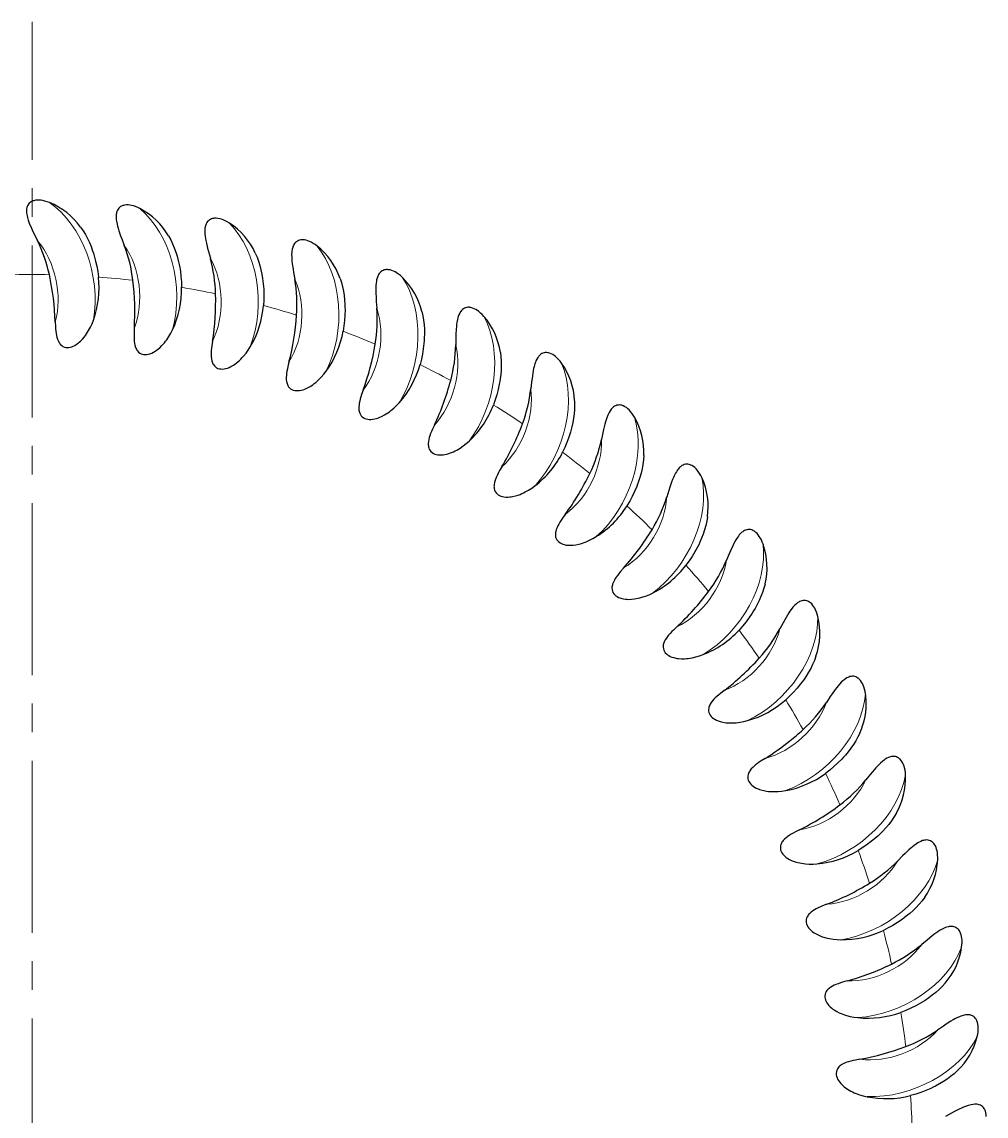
# Model space of a CAD drawing. Extents: x 89 to 609, y 11 to 440.
# Drawn here: x 575.06 to 604.52, y 244.01 to 277.45 of the extents above; entities that cross this region are included whole.
import ezdxf

# ---------------------------------------------------------------- set-up
doc = ezdxf.new("R2010")
doc.units = 0
doc.header["$LTSCALE"] = 7
doc.header["$MEASUREMENT"] = 0
doc.linetypes.add('CENTER2', pattern=[1.125, 0.75, -0.125, 0.125, -0.125])
doc.layers.add('1', color=1, linetype='CENTER2', lineweight=15)
doc.layers.add('8', color=252, linetype='CONTINUOUS', lineweight=15)

msp = doc.modelspace()

# ---------------------------------------------------------------- linework, layer by layer
at = {"layer": '1'}
msp.add_line((575.371, 210.24), (575.371, 277.452), dxfattribs=at)
at = {"layer": '8', "lineweight": 30}
for points in [[(575.9, 271.928), (575.832, 271.954), (575.763, 271.974), (575.693, 271.99), (575.639, 271.999), (575.585, 272.003), (575.531, 272.003), (575.478, 271.999), (575.422, 271.987), (575.396, 271.979), (575.37, 271.968), (575.338, 271.952), (575.309, 271.932), (575.283, 271.909), (575.258, 271.879), (575.237, 271.846), (575.221, 271.812), (575.209, 271.775), (575.202, 271.738), (575.199, 271.71), (575.197, 271.681), (575.199, 271.623), (575.206, 271.564), (575.215, 271.52), (575.225, 271.476), (575.251, 271.388), (575.272, 271.328), (575.295, 271.269), (575.327, 271.195), (575.394, 271.048), (575.44, 270.952), (575.534, 270.761)], [(578.664, 271.746), (578.599, 271.778), (578.532, 271.805), (578.464, 271.828), (578.411, 271.841), (578.357, 271.851), (578.304, 271.856), (578.25, 271.856), (578.194, 271.85), (578.167, 271.844), (578.14, 271.836), (578.107, 271.823), (578.076, 271.806), (578.048, 271.785), (578.02, 271.758), (577.996, 271.728), (577.977, 271.695), (577.962, 271.66), (577.951, 271.623), (577.945, 271.595), (577.941, 271.567), (577.937, 271.508), (577.939, 271.45), (577.943, 271.405), (577.949, 271.36), (577.967, 271.27), (577.982, 271.208), (577.999, 271.147), (578.023, 271.07), (578.076, 270.918), (578.113, 270.818), (578.188, 270.619)], [(581.398, 271.303), (581.336, 271.34), (581.272, 271.373), (581.206, 271.402), (581.155, 271.421), (581.103, 271.435), (581.05, 271.446), (580.997, 271.451), (580.94, 271.45), (580.912, 271.447), (580.885, 271.442), (580.851, 271.431), (580.818, 271.417), (580.789, 271.4), (580.758, 271.375), (580.731, 271.347), (580.709, 271.316), (580.691, 271.283), (580.677, 271.248), (580.668, 271.22), (580.661, 271.192), (580.652, 271.135), (580.648, 271.076), (580.648, 271.031), (580.65, 270.985), (580.659, 270.895), (580.668, 270.832), (580.68, 270.769), (580.696, 270.69), (580.734, 270.533), (580.762, 270.43), (580.818, 270.226)], [(576.853, 271.178), (576.929, 271.066), (576.998, 270.951), (577.062, 270.832), (577.12, 270.71), (577.172, 270.584), (577.219, 270.457), (577.245, 270.379), (577.269, 270.3), (577.312, 270.142), (577.348, 269.981), (577.377, 269.818), (577.399, 269.655)], [(579.542, 270.908), (579.606, 270.79), (579.664, 270.669), (579.716, 270.545), (579.762, 270.417), (579.803, 270.288), (579.838, 270.156), (579.856, 270.076), (579.872, 269.996), (579.9, 269.833), (579.92, 269.67), (579.934, 269.505), (579.94, 269.34)], [(584.077, 270.601), (584.02, 270.644), (583.959, 270.683), (583.896, 270.718), (583.847, 270.742), (583.796, 270.761), (583.745, 270.776), (583.692, 270.787), (583.636, 270.791), (583.608, 270.791), (583.58, 270.788), (583.545, 270.781), (583.512, 270.77), (583.48, 270.755), (583.447, 270.734), (583.418, 270.709), (583.393, 270.68), (583.372, 270.648), (583.354, 270.615), (583.343, 270.588), (583.333, 270.561), (583.319, 270.504), (583.309, 270.446), (583.305, 270.402), (583.302, 270.356), (583.303, 270.265), (583.306, 270.201), (583.312, 270.138), (583.321, 270.058), (583.344, 269.898), (583.361, 269.793), (583.397, 269.584)], [(582.192, 270.385), (582.245, 270.261), (582.291, 270.135), (582.331, 270.006), (582.365, 269.875), (582.393, 269.742), (582.415, 269.607), (582.426, 269.526), (582.435, 269.445), (582.447, 269.281), (582.451, 269.116), (582.449, 268.951), (582.44, 268.786)], [(584.781, 269.611), (584.822, 269.484), (584.856, 269.353), (584.883, 269.221), (584.904, 269.088), (584.92, 268.953), (584.929, 268.817), (584.932, 268.735), (584.933, 268.653), (584.929, 268.488), (584.918, 268.324), (584.9, 268.16), (584.875, 267.997)], [(586.678, 269.647), (586.625, 269.696), (586.568, 269.741), (586.509, 269.782), (586.462, 269.809), (586.414, 269.834), (586.363, 269.854), (586.312, 269.869), (586.256, 269.879), (586.229, 269.881), (586.201, 269.881), (586.165, 269.877), (586.131, 269.87), (586.098, 269.858), (586.063, 269.84), (586.032, 269.817), (586.004, 269.791), (585.98, 269.762), (585.959, 269.73), (585.946, 269.705), (585.934, 269.678), (585.914, 269.624), (585.899, 269.567), (585.89, 269.522), (585.883, 269.478), (585.875, 269.387), (585.872, 269.323), (585.872, 269.259), (585.873, 269.179), (585.881, 269.018), (585.888, 268.911), (585.904, 268.7)], [(587.284, 268.596), (587.313, 268.464), (587.334, 268.332), (587.349, 268.198), (587.358, 268.063), (587.36, 267.927), (587.356, 267.79), (587.351, 267.709), (587.344, 267.627), (587.325, 267.463), (587.299, 267.301), (587.265, 267.139), (587.225, 266.979)], [(589.176, 268.451), (589.128, 268.504), (589.076, 268.554), (589.021, 268.601), (588.977, 268.633), (588.931, 268.662), (588.883, 268.687), (588.833, 268.707), (588.779, 268.722), (588.751, 268.726), (588.724, 268.729), (588.688, 268.729), (588.653, 268.725), (588.619, 268.716), (588.583, 268.701), (588.549, 268.682), (588.519, 268.658), (588.493, 268.631), (588.469, 268.602), (588.453, 268.578), (588.438, 268.553), (588.413, 268.5), (588.393, 268.445), (588.38, 268.402), (588.369, 268.358), (588.352, 268.268), (588.343, 268.205), (588.337, 268.141), (588.331, 268.061), (588.323, 267.9), (588.32, 267.794), (588.316, 267.581)], [(576.078, 268.281), (576.084, 268.142), (576.088, 268.072), (576.095, 268), (576.105, 267.927), (576.115, 267.872), (576.128, 267.817), (576.147, 267.754), (576.172, 267.694), (576.186, 267.665), (576.203, 267.638), (576.221, 267.613), (576.242, 267.589), (576.276, 267.558), (576.314, 267.533), (576.356, 267.515), (576.4, 267.504), (576.445, 267.499), (576.492, 267.502), (576.538, 267.51), (576.583, 267.523), (576.627, 267.54), (576.679, 267.566), (576.73, 267.597), (576.778, 267.632), (576.812, 267.66), (576.846, 267.69), (576.909, 267.754), (576.967, 267.823), (577.002, 267.868), (577.035, 267.915), (577.067, 267.965), (577.097, 268.016), (577.152, 268.119), (577.201, 268.226), (577.244, 268.336)], [(578.494, 268.098), (578.487, 267.959), (578.485, 267.89), (578.485, 267.817), (578.488, 267.743), (578.492, 267.687), (578.5, 267.632), (578.513, 267.567), (578.532, 267.505), (578.544, 267.475), (578.558, 267.447), (578.574, 267.42), (578.592, 267.394), (578.622, 267.36), (578.658, 267.332), (578.698, 267.31), (578.741, 267.294), (578.786, 267.286), (578.832, 267.283), (578.879, 267.287), (578.925, 267.296), (578.971, 267.309), (579.025, 267.33), (579.078, 267.356), (579.129, 267.386), (579.166, 267.411), (579.202, 267.437), (579.271, 267.495), (579.336, 267.558), (579.375, 267.6), (579.412, 267.644), (579.449, 267.69), (579.484, 267.738), (579.548, 267.835), (579.607, 267.937), (579.66, 268.043)], [(580.882, 267.687), (580.862, 267.549), (580.853, 267.48), (580.846, 267.408), (580.842, 267.334), (580.841, 267.278), (580.844, 267.222), (580.85, 267.157), (580.863, 267.093), (580.872, 267.062), (580.884, 267.032), (580.897, 267.004), (580.912, 266.977), (580.94, 266.94), (580.973, 266.908), (581.01, 266.882), (581.051, 266.863), (581.095, 266.85), (581.141, 266.844), (581.188, 266.843), (581.235, 266.847), (581.282, 266.856), (581.338, 266.872), (581.393, 266.892), (581.447, 266.917), (581.486, 266.938), (581.524, 266.962), (581.598, 267.012), (581.669, 267.069), (581.712, 267.107), (581.753, 267.147), (581.794, 267.19), (581.833, 267.234), (581.907, 267.325), (581.975, 267.421), (582.038, 267.521)], [(589.68, 267.347), (589.696, 267.213), (589.705, 267.079), (589.707, 266.944), (589.702, 266.809), (589.691, 266.673), (589.675, 266.538), (589.662, 266.457), (589.648, 266.376), (589.613, 266.216), (589.571, 266.056), (589.522, 265.899), (589.467, 265.743)], [(591.549, 267.023), (591.506, 267.08), (591.459, 267.135), (591.409, 267.187), (591.368, 267.223), (591.325, 267.256), (591.28, 267.285), (591.232, 267.31), (591.18, 267.33), (591.153, 267.337), (591.126, 267.342), (591.09, 267.346), (591.054, 267.345), (591.02, 267.339), (590.982, 267.328), (590.947, 267.312), (590.915, 267.292), (590.886, 267.267), (590.86, 267.24), (590.841, 267.218), (590.825, 267.194), (590.795, 267.144), (590.769, 267.091), (590.752, 267.049), (590.737, 267.006), (590.712, 266.919), (590.697, 266.857), (590.684, 266.794), (590.671, 266.715), (590.648, 266.555), (590.635, 266.45), (590.611, 266.239)], [(583.22, 267.051), (583.187, 266.916), (583.172, 266.847), (583.158, 266.776), (583.147, 266.703), (583.141, 266.647), (583.138, 266.591), (583.138, 266.526), (583.145, 266.461), (583.151, 266.429), (583.16, 266.399), (583.17, 266.369), (583.183, 266.341), (583.207, 266.302), (583.236, 266.267), (583.271, 266.237), (583.311, 266.214), (583.353, 266.197), (583.398, 266.186), (583.445, 266.181), (583.492, 266.181), (583.539, 266.185), (583.596, 266.196), (583.653, 266.211), (583.709, 266.231), (583.75, 266.248), (583.791, 266.267), (583.869, 266.311), (583.945, 266.361), (583.991, 266.395), (584.036, 266.43), (584.08, 266.469), (584.124, 266.509), (584.206, 266.593), (584.283, 266.682), (584.355, 266.775)], [(585.487, 266.195), (585.441, 266.063), (585.42, 265.997), (585.399, 265.927), (585.381, 265.856), (585.37, 265.801), (585.362, 265.745), (585.356, 265.68), (585.357, 265.615), (585.36, 265.583), (585.365, 265.551), (585.373, 265.521), (585.383, 265.492), (585.403, 265.451), (585.429, 265.413), (585.461, 265.38), (585.498, 265.354), (585.539, 265.333), (585.582, 265.318), (585.628, 265.308), (585.675, 265.303), (585.722, 265.303), (585.781, 265.308), (585.839, 265.318), (585.896, 265.332), (585.939, 265.345), (585.981, 265.361), (586.063, 265.397), (586.143, 265.439), (586.192, 265.468), (586.24, 265.5), (586.288, 265.534), (586.335, 265.57), (586.425, 265.645), (586.51, 265.727), (586.591, 265.813)], [(591.946, 265.875), (591.949, 265.741), (591.945, 265.607), (591.934, 265.472), (591.917, 265.338), (591.893, 265.204), (591.864, 265.071), (591.844, 264.992), (591.822, 264.913), (591.772, 264.756), (591.715, 264.601), (591.651, 264.449), (591.582, 264.299)], [(593.776, 265.375), (593.739, 265.437), (593.697, 265.496), (593.652, 265.552), (593.615, 265.592), (593.575, 265.629), (593.533, 265.662), (593.488, 265.691), (593.437, 265.716), (593.411, 265.726), (593.385, 265.734), (593.349, 265.741), (593.314, 265.743), (593.279, 265.741), (593.241, 265.733), (593.204, 265.72), (593.171, 265.703), (593.139, 265.682), (593.11, 265.657), (593.09, 265.637), (593.071, 265.615), (593.036, 265.568), (593.006, 265.518), (592.985, 265.477), (592.966, 265.436), (592.932, 265.352), (592.912, 265.291), (592.893, 265.23), (592.872, 265.153), (592.834, 264.996), (592.811, 264.892), (592.767, 264.684)], [(587.663, 265.127), (587.604, 265.001), (587.577, 264.937), (587.55, 264.869), (587.525, 264.8), (587.509, 264.746), (587.495, 264.692), (587.483, 264.627), (587.478, 264.563), (587.478, 264.53), (587.48, 264.499), (587.485, 264.468), (587.492, 264.438), (587.508, 264.394), (587.53, 264.355), (587.559, 264.319), (587.593, 264.289), (587.632, 264.264), (587.674, 264.245), (587.719, 264.231), (587.765, 264.222), (587.812, 264.217), (587.87, 264.217), (587.929, 264.221), (587.988, 264.23), (588.031, 264.239), (588.075, 264.25), (588.16, 264.278), (588.244, 264.313), (588.295, 264.337), (588.346, 264.364), (588.397, 264.393), (588.448, 264.425), (588.544, 264.491), (588.636, 264.564), (588.725, 264.642)], [(594.062, 264.195), (594.052, 264.062), (594.035, 263.928), (594.012, 263.795), (593.982, 263.663), (593.946, 263.532), (593.904, 263.403), (593.876, 263.325), (593.847, 263.249), (593.782, 263.097), (593.711, 262.949), (593.633, 262.803), (593.549, 262.661)], [(595.836, 263.524), (595.805, 263.588), (595.769, 263.651), (595.729, 263.711), (595.696, 263.754), (595.66, 263.795), (595.621, 263.832), (595.579, 263.865), (595.531, 263.895), (595.506, 263.908), (595.481, 263.918), (595.446, 263.928), (595.411, 263.934), (595.376, 263.935), (595.337, 263.931), (595.3, 263.922), (595.265, 263.908), (595.231, 263.889), (595.2, 263.867), (595.178, 263.849), (595.157, 263.829), (595.118, 263.786), (595.083, 263.738), (595.058, 263.701), (595.036, 263.661), (594.994, 263.58), (594.968, 263.522), (594.944, 263.463), (594.915, 263.388), (594.862, 263.235), (594.83, 263.134), (594.766, 262.931)], [(589.727, 263.858), (589.657, 263.738), (589.623, 263.677), (589.59, 263.612), (589.559, 263.545), (589.537, 263.493), (589.518, 263.441), (589.501, 263.377), (589.489, 263.314), (589.486, 263.281), (589.485, 263.249), (589.487, 263.218), (589.491, 263.188), (589.503, 263.143), (589.522, 263.101), (589.547, 263.063), (589.578, 263.03), (589.614, 263.002), (589.654, 262.979), (589.697, 262.96), (589.743, 262.947), (589.789, 262.938), (589.847, 262.931), (589.906, 262.93), (589.965, 262.934), (590.009, 262.939), (590.054, 262.946), (590.141, 262.965), (590.228, 262.992), (590.282, 263.011), (590.335, 263.033), (590.388, 263.057), (590.441, 263.084), (590.544, 263.141), (590.643, 263.205), (590.738, 263.274)], [(591.661, 262.398), (591.58, 262.285), (591.541, 262.227), (591.501, 262.166), (591.464, 262.102), (591.438, 262.053), (591.414, 262.002), (591.39, 261.941), (591.372, 261.879), (591.366, 261.847), (591.363, 261.815), (591.361, 261.784), (591.363, 261.753), (591.37, 261.708), (591.385, 261.664), (591.406, 261.624), (591.434, 261.588), (591.467, 261.556), (591.505, 261.53), (591.546, 261.508), (591.59, 261.49), (591.635, 261.476), (591.693, 261.464), (591.751, 261.458), (591.81, 261.455), (591.855, 261.456), (591.9, 261.459), (591.989, 261.47), (592.077, 261.488), (592.133, 261.503), (592.188, 261.519), (592.243, 261.538), (592.299, 261.559), (592.406, 261.607), (592.511, 261.661), (592.612, 261.721)], [(596.008, 262.322), (595.986, 262.19), (595.957, 262.058), (595.921, 261.928), (595.878, 261.8), (595.83, 261.673), (595.776, 261.548), (595.741, 261.474), (595.704, 261.4), (595.625, 261.256), (595.54, 261.115), (595.449, 260.977), (595.352, 260.843)], [(597.711, 261.485), (597.686, 261.552), (597.656, 261.618), (597.622, 261.682), (597.593, 261.728), (597.561, 261.771), (597.526, 261.812), (597.488, 261.849), (597.443, 261.884), (597.419, 261.898), (597.394, 261.911), (597.361, 261.924), (597.327, 261.933), (597.292, 261.938), (597.253, 261.937), (597.215, 261.932), (597.178, 261.921), (597.143, 261.906), (597.11, 261.887), (597.087, 261.871), (597.064, 261.853), (597.021, 261.814), (596.982, 261.77), (596.953, 261.735), (596.927, 261.698), (596.878, 261.621), (596.846, 261.566), (596.817, 261.509), (596.781, 261.437), (596.714, 261.29), (596.672, 261.192), (596.589, 260.997)], [(593.448, 260.761), (593.356, 260.656), (593.312, 260.602), (593.267, 260.545), (593.223, 260.485), (593.193, 260.439), (593.164, 260.391), (593.134, 260.332), (593.111, 260.272), (593.102, 260.24), (593.095, 260.209), (593.091, 260.178), (593.089, 260.147), (593.093, 260.101), (593.103, 260.057), (593.121, 260.015), (593.145, 259.976), (593.175, 259.942), (593.21, 259.911), (593.249, 259.885), (593.291, 259.863), (593.335, 259.846), (593.39, 259.829), (593.448, 259.816), (593.507, 259.808), (593.551, 259.805), (593.596, 259.803), (593.686, 259.806), (593.776, 259.816), (593.832, 259.825), (593.888, 259.836), (593.946, 259.85), (594.003, 259.865), (594.114, 259.902), (594.223, 259.946), (594.33, 259.996)], [(597.768, 260.272), (597.733, 260.142), (597.692, 260.014), (597.643, 259.889), (597.589, 259.765), (597.529, 259.643), (597.463, 259.523), (597.421, 259.453), (597.378, 259.383), (597.286, 259.247), (597.187, 259.115), (597.084, 258.986), (596.975, 258.862)], [(599.383, 259.277), (599.365, 259.346), (599.342, 259.414), (599.314, 259.481), (599.289, 259.53), (599.262, 259.576), (599.231, 259.62), (599.196, 259.661), (599.154, 259.699), (599.132, 259.716), (599.109, 259.731), (599.077, 259.747), (599.044, 259.759), (599.01, 259.767), (598.971, 259.771), (598.932, 259.769), (598.895, 259.762), (598.858, 259.75), (598.824, 259.734), (598.799, 259.721), (598.774, 259.705), (598.728, 259.67), (598.684, 259.63), (598.653, 259.597), (598.623, 259.563), (598.567, 259.491), (598.53, 259.439), (598.495, 259.386), (598.453, 259.318), (598.372, 259.178), (598.321, 259.084), (598.22, 258.897)], [(595.071, 258.961), (594.97, 258.866), (594.92, 258.817), (594.87, 258.764), (594.821, 258.709), (594.786, 258.665), (594.753, 258.62), (594.718, 258.564), (594.689, 258.506), (594.677, 258.476), (594.667, 258.446), (594.66, 258.415), (594.656, 258.385), (594.654, 258.339), (594.661, 258.293), (594.674, 258.25), (594.694, 258.209), (594.721, 258.172), (594.753, 258.138), (594.789, 258.109), (594.829, 258.083), (594.871, 258.061), (594.925, 258.039), (594.981, 258.021), (595.039, 258.007), (595.083, 258), (595.127, 257.994), (595.217, 257.988), (595.307, 257.989), (595.364, 257.993), (595.421, 257.999), (595.48, 258.007), (595.538, 258.017), (595.652, 258.043), (595.765, 258.077), (595.876, 258.116)], [(599.325, 258.064), (599.278, 257.938), (599.224, 257.815), (599.164, 257.694), (599.098, 257.576), (599.027, 257.46), (598.95, 257.348), (598.902, 257.282), (598.852, 257.216), (598.747, 257.089), (598.637, 256.967), (598.521, 256.849), (598.401, 256.736)], [(600.838, 256.92), (600.826, 256.99), (600.81, 257.061), (600.789, 257.13), (600.769, 257.18), (600.746, 257.229), (600.719, 257.276), (600.688, 257.32), (600.65, 257.362), (600.63, 257.381), (600.608, 257.398), (600.578, 257.417), (600.546, 257.433), (600.513, 257.444), (600.474, 257.451), (600.436, 257.453), (600.398, 257.449), (600.361, 257.441), (600.325, 257.429), (600.298, 257.417), (600.273, 257.404), (600.223, 257.373), (600.176, 257.338), (600.142, 257.308), (600.109, 257.277), (600.046, 257.211), (600.005, 257.163), (599.965, 257.113), (599.916, 257.049), (599.823, 256.917), (599.763, 256.829), (599.644, 256.653)], [(596.515, 257.016), (596.405, 256.93), (596.352, 256.886), (596.297, 256.838), (596.243, 256.788), (596.204, 256.748), (596.166, 256.706), (596.126, 256.654), (596.092, 256.599), (596.077, 256.57), (596.065, 256.541), (596.055, 256.511), (596.047, 256.481), (596.042, 256.435), (596.043, 256.39), (596.053, 256.345), (596.069, 256.303), (596.092, 256.263), (596.121, 256.227), (596.154, 256.194), (596.191, 256.164), (596.231, 256.138), (596.282, 256.111), (596.337, 256.088), (596.393, 256.069), (596.436, 256.057), (596.479, 256.048), (596.568, 256.033), (596.658, 256.025), (596.715, 256.024), (596.773, 256.024), (596.832, 256.027), (596.891, 256.031), (597.007, 256.047), (597.122, 256.069), (597.237, 256.098)], [(600.665, 255.718), (600.606, 255.597), (600.541, 255.48), (600.47, 255.365), (600.393, 255.254), (600.311, 255.146), (600.224, 255.041), (600.169, 254.979), (600.113, 254.919), (599.997, 254.803), (599.876, 254.691), (599.749, 254.585), (599.619, 254.484)], [(597.768, 254.942), (597.651, 254.867), (597.593, 254.828), (597.534, 254.786), (597.475, 254.741), (597.433, 254.704), (597.392, 254.666), (597.347, 254.618), (597.307, 254.567), (597.29, 254.54), (597.274, 254.512), (597.262, 254.483), (597.251, 254.454), (597.242, 254.409), (597.239, 254.363), (597.244, 254.318), (597.256, 254.274), (597.276, 254.232), (597.301, 254.194), (597.331, 254.158), (597.365, 254.125), (597.402, 254.095), (597.45, 254.063), (597.502, 254.035), (597.556, 254.011), (597.598, 253.995), (597.641, 253.981), (597.728, 253.958), (597.817, 253.942), (597.873, 253.935), (597.93, 253.93), (597.989, 253.927), (598.049, 253.926), (598.166, 253.93), (598.283, 253.941), (598.399, 253.959)], [(602.063, 254.435), (602.057, 254.507), (602.048, 254.578), (602.033, 254.649), (602.018, 254.701), (602, 254.752), (601.978, 254.801), (601.951, 254.848), (601.918, 254.893), (601.899, 254.914), (601.879, 254.933), (601.851, 254.955), (601.82, 254.973), (601.789, 254.988), (601.751, 254.998), (601.712, 255.004), (601.675, 255.004), (601.637, 254.999), (601.6, 254.99), (601.572, 254.982), (601.546, 254.971), (601.493, 254.945), (601.443, 254.914), (601.406, 254.888), (601.37, 254.86), (601.302, 254.8), (601.256, 254.756), (601.211, 254.71), (601.157, 254.651), (601.051, 254.529), (600.983, 254.447), (600.849, 254.283)], [(601.776, 253.255), (601.706, 253.141), (601.63, 253.03), (601.548, 252.923), (601.461, 252.819), (601.369, 252.719), (601.272, 252.623), (601.212, 252.567), (601.151, 252.513), (601.024, 252.408), (600.893, 252.308), (600.757, 252.214), (600.617, 252.126)], [(598.819, 252.758), (598.695, 252.695), (598.633, 252.661), (598.57, 252.625), (598.508, 252.585), (598.462, 252.554), (598.417, 252.519), (598.368, 252.476), (598.324, 252.429), (598.304, 252.403), (598.286, 252.377), (598.271, 252.349), (598.258, 252.321), (598.244, 252.277), (598.237, 252.232), (598.237, 252.187), (598.245, 252.142), (598.261, 252.099), (598.282, 252.058), (598.308, 252.019), (598.339, 251.983), (598.373, 251.95), (598.419, 251.913), (598.467, 251.881), (598.519, 251.851), (598.559, 251.832), (598.6, 251.814), (598.685, 251.783), (598.772, 251.758), (598.827, 251.746), (598.884, 251.735), (598.942, 251.727), (599.001, 251.72), (599.118, 251.713), (599.236, 251.713), (599.353, 251.72)], [(603.045, 251.845), (603.047, 251.917), (603.044, 251.989), (603.036, 252.061), (603.026, 252.114), (603.013, 252.167), (602.995, 252.218), (602.974, 252.267), (602.944, 252.315), (602.928, 252.338), (602.91, 252.358), (602.884, 252.383), (602.855, 252.404), (602.825, 252.421), (602.788, 252.436), (602.751, 252.445), (602.713, 252.448), (602.675, 252.447), (602.637, 252.442), (602.609, 252.436), (602.581, 252.428), (602.527, 252.407), (602.474, 252.381), (602.435, 252.359), (602.397, 252.334), (602.323, 252.281), (602.273, 252.242), (602.224, 252.2), (602.164, 252.147), (602.047, 252.035), (601.972, 251.96), (601.822, 251.809)], [(602.648, 250.698), (602.567, 250.591), (602.481, 250.488), (602.389, 250.389), (602.293, 250.294), (602.191, 250.203), (602.086, 250.116), (602.021, 250.067), (601.955, 250.018), (601.819, 249.926), (601.678, 249.839), (601.534, 249.759), (601.387, 249.684)], [(599.656, 250.484), (599.527, 250.433), (599.463, 250.406), (599.396, 250.375), (599.331, 250.342), (599.282, 250.315), (599.234, 250.285), (599.181, 250.246), (599.133, 250.203), (599.11, 250.18), (599.09, 250.155), (599.072, 250.13), (599.057, 250.103), (599.038, 250.061), (599.027, 250.016), (599.024, 249.971), (599.027, 249.925), (599.038, 249.881), (599.055, 249.838), (599.078, 249.797), (599.105, 249.758), (599.136, 249.722), (599.178, 249.681), (599.224, 249.644), (599.272, 249.61), (599.31, 249.587), (599.349, 249.565), (599.43, 249.526), (599.515, 249.493), (599.569, 249.476), (599.624, 249.46), (599.681, 249.446), (599.739, 249.434), (599.855, 249.416), (599.972, 249.404), (600.09, 249.4)], [(603.777, 249.174), (603.786, 249.245), (603.79, 249.317), (603.789, 249.389), (603.784, 249.444), (603.776, 249.497), (603.763, 249.55), (603.746, 249.6), (603.722, 249.651), (603.707, 249.675), (603.691, 249.698), (603.667, 249.725), (603.641, 249.748), (603.613, 249.768), (603.578, 249.786), (603.541, 249.798), (603.504, 249.806), (603.466, 249.808), (603.428, 249.807), (603.399, 249.803), (603.371, 249.798), (603.315, 249.782), (603.26, 249.762), (603.218, 249.743), (603.178, 249.722), (603.099, 249.677), (603.046, 249.642), (602.993, 249.605), (602.929, 249.558), (602.802, 249.458), (602.72, 249.39), (602.557, 249.254)], [(600.274, 248.141), (600.141, 248.102), (600.074, 248.081), (600.005, 248.057), (599.936, 248.03), (599.885, 248.008), (599.835, 247.983), (599.779, 247.949), (599.726, 247.911), (599.702, 247.89), (599.679, 247.867), (599.659, 247.844), (599.641, 247.818), (599.619, 247.778), (599.604, 247.735), (599.596, 247.69), (599.595, 247.644), (599.602, 247.599), (599.615, 247.555), (599.633, 247.512), (599.657, 247.471), (599.684, 247.432), (599.722, 247.387), (599.764, 247.346), (599.809, 247.308), (599.844, 247.281), (599.881, 247.255), (599.958, 247.209), (600.039, 247.168), (600.091, 247.145), (600.145, 247.124), (600.2, 247.105), (600.257, 247.087), (600.371, 247.058), (600.486, 247.036), (600.603, 247.02)], [(603.272, 248.07), (603.182, 247.97), (603.086, 247.876), (602.986, 247.786), (602.88, 247.701), (602.771, 247.62), (602.658, 247.544), (602.589, 247.501), (602.518, 247.459), (602.374, 247.38), (602.226, 247.307), (602.075, 247.241), (601.921, 247.18)], [(604.252, 246.445), (604.267, 246.515), (604.278, 246.586), (604.284, 246.658), (604.284, 246.713), (604.281, 246.767), (604.274, 246.82), (604.261, 246.872), (604.242, 246.926), (604.23, 246.951), (604.216, 246.974), (604.195, 247.004), (604.171, 247.03), (604.145, 247.052), (604.111, 247.073), (604.076, 247.089), (604.04, 247.1), (604.002, 247.106), (603.964, 247.108), (603.935, 247.107), (603.907, 247.105), (603.849, 247.095), (603.793, 247.079), (603.75, 247.065), (603.708, 247.048), (603.625, 247.01), (603.568, 246.98), (603.513, 246.949), (603.444, 246.908), (603.308, 246.82), (603.22, 246.761), (603.044, 246.641)], [(600.667, 245.749), (600.53, 245.724), (600.462, 245.709), (600.391, 245.692), (600.32, 245.672), (600.267, 245.654), (600.215, 245.634), (600.155, 245.606), (600.099, 245.573), (600.073, 245.554), (600.048, 245.534), (600.026, 245.512), (600.006, 245.489), (599.98, 245.451), (599.96, 245.409), (599.948, 245.365), (599.943, 245.32), (599.946, 245.274), (599.954, 245.229), (599.969, 245.184), (599.988, 245.141), (600.012, 245.1), (600.045, 245.052), (600.083, 245.007), (600.124, 244.964), (600.157, 244.934), (600.191, 244.905), (600.263, 244.852), (600.34, 244.804), (600.39, 244.776), (600.441, 244.75), (600.495, 244.725), (600.549, 244.703), (600.66, 244.663), (600.772, 244.63), (600.887, 244.603)], [(603.644, 245.394), (603.545, 245.303), (603.441, 245.218), (603.332, 245.139), (603.219, 245.064), (603.103, 244.994), (602.983, 244.929), (602.91, 244.892), (602.835, 244.857), (602.684, 244.792), (602.53, 244.734), (602.373, 244.682), (602.215, 244.637)], [(604.525, 244.001), (604.522, 244.055), (604.515, 244.108), (604.501, 244.163), (604.491, 244.189), (604.48, 244.214), (604.461, 244.245), (604.44, 244.273), (604.416, 244.298), (604.385, 244.322), (604.351, 244.341), (604.316, 244.355), (604.279, 244.365), (604.242, 244.371), (604.213, 244.373), (604.184, 244.373), (604.126, 244.368), (604.068, 244.358), (604.024, 244.348), (603.981, 244.335), (603.895, 244.305), (603.836, 244.281), (603.777, 244.255), (603.705, 244.221), (603.561, 244.146), (603.468, 244.096), (603.282, 243.993)]]:
    msp.add_lwpolyline(points, dxfattribs=at)
for centre, radius, start, end in [((575.112, 269.947), 2.132, 35.2379, 68.3146), ((577.691, 269.849), 2.132, 29.7834, 62.86), ((580.249, 269.506), 2.132, 24.3288, 57.4055), ((571.435, 268.74), 4.57, 12.4659, 26.252), ((573.916, 268.997), 4.57, 7.0113, 20.7974), ((582.761, 268.92), 2.135, 18.8953, 51.9325), ((576.41, 269.016), 4.57, 1.5568, 15.3429), ((568.141, 268.022), 7.941, 1.8713, 12.3957), ((574.495, 269.329), 2.923, 340.1382, 6.3921), ((570.569, 268.595), 7.941, 356.4168, 6.9411), ((578.895, 268.799), 4.57, 356.1023, 9.8883), ((585.21, 268.101), 2.132, 13.4197, 46.4964), ((577.017, 269.293), 2.924, 334.6825, 0.9308), ((573.04, 268.934), 7.941, 350.9623, 1.4866), ((579.526, 269.017), 2.924, 329.228, 355.4762), ((581.348, 268.346), 4.57, 350.6477, 4.4338), ((575.532, 269.038), 7.941, 345.5077, 356.0321), ((587.568, 267.051), 2.132, 7.9652, 41.0418), ((581.996, 268.503), 2.924, 323.7734, 350.0217), ((578.023, 268.904), 7.941, 340.0532, 350.5775), ((583.747, 267.663), 4.57, 345.1932, 358.9792), ((584.407, 267.757), 2.924, 318.3189, 344.5671), ((589.816, 265.782), 2.132, 2.5106, 35.5873), ((580.49, 268.534), 7.941, 334.5986, 345.123), ((586.07, 266.754), 4.57, 339.7386, 353.5247), ((586.736, 266.785), 2.924, 312.8643, 339.1126), ((591.932, 264.305), 2.132, 357.0561, 30.1328), ((582.91, 267.931), 7.941, 329.1441, 339.6684), ((588.296, 265.629), 4.57, 334.2841, 348.0702), ((588.962, 265.596), 2.924, 307.4098, 333.658), ((585.262, 267.1), 7.941, 323.6895, 334.2139), ((593.899, 262.633), 2.132, 351.6015, 24.6782), ((590.405, 264.297), 4.57, 328.8295, 342.6156), ((591.065, 264.201), 2.924, 301.9552, 328.2035), ((587.525, 266.05), 7.941, 318.235, 328.7593), ((595.698, 260.783), 2.132, 346.147, 19.2237), ((592.377, 262.771), 4.57, 323.375, 337.1611), ((593.026, 262.613), 2.924, 296.5007, 322.7489), ((589.677, 264.79), 7.941, 312.7804, 323.3048), ((597.313, 258.769), 2.132, 340.6925, 13.7691), ((594.826, 260.845), 2.924, 291.0461, 317.2944), ((594.196, 261.064), 4.57, 317.9204, 331.7065), ((591.7, 263.33), 7.941, 307.3259, 317.8502), ((598.572, 256.6), 2.289, 3.7429, 8.0333), ((596.451, 258.914), 2.924, 285.5916, 311.8398), ((595.845, 259.192), 4.57, 312.4659, 326.252), ((598.732, 256.61), 2.128, 335.2152, 3.7329), ((593.363, 261.942), 8.274, 308.6053, 312.2874), ((593.681, 261.534), 7.757, 301.7962, 308.6428), ((597.885, 256.837), 2.924, 280.1371, 306.3853), ((597.307, 257.171), 4.57, 307.0113, 320.7974), ((599.933, 254.329), 2.132, 329.7834, 2.86), ((595.286, 259.869), 7.941, 296.4168, 306.9412), ((599.115, 254.633), 2.923, 274.6836, 300.9376), ((600.915, 251.942), 2.132, 324.3288, 357.4055), ((598.572, 255.021), 4.57, 301.5568, 315.3429), ((596.816, 257.899), 7.941, 290.9623, 301.4866), ((600.13, 252.323), 2.923, 269.2291, 295.483), ((599.626, 252.761), 4.57, 296.1023, 309.8883), ((601.666, 249.472), 2.132, 318.8743, 351.9509), ((598.151, 255.792), 7.941, 285.5077, 296.0321), ((600.92, 249.927), 2.924, 263.7734, 290.0217), ((600.46, 250.41), 4.57, 290.6477, 304.4338), ((602.176, 246.944), 2.135, 313.4408, 346.478), ((599.281, 253.568), 7.941, 280.0532, 290.5775), ((601.479, 247.466), 2.924, 258.3189, 284.5671)]:
    msp.add_arc(centre, radius, start, end, dxfattribs=at)
at = {"layer": '8', "lineweight": 13}
for start, end in [(88.8794, 91.1309), (83.4248, 85.6764), (77.9703, 80.2218), (72.5157, 74.7673), (67.0612, 69.3127), (61.6066, 63.8582), (56.1521, 58.4036), (50.6975, 52.9491), (45.243, 47.4946), (39.7884, 42.04), (34.3339, 36.5855), (28.8794, 31.1309), (23.4248, 25.6764), (17.9703, 20.2218), (12.5157, 14.7673), (7.0612, 9.3127), (1.6066, 3.8582)]:
    msp.add_arc((575.371, 242.826), 26.905, start, end, dxfattribs=at)
at = {"layer": '8', "lineweight": 13, "extrusion": (0, 0, -1)}
for centre, major_axis, start_param, end_param in [((575.186, 269.382), (-0.621, 2.853), 0.643234, 2.094197), ((577.711, 269.279), (-0.347, 2.899), 0.643234, 2.094197), ((580.215, 268.937), (-0.069, 2.919), 0.643234, 2.094197), ((574.633, 269.262), (-0.451, 2.072), 0.926351, 2.210584), ((577.15, 269.212), (-0.252, 2.105), 0.926351, 2.210584), ((582.675, 268.359), (0.208, 2.913), 0.643234, 2.094197), ((579.65, 268.924), (-0.05, 2.119), 0.926351, 2.210584), ((582.111, 268.399), (0.151, 2.115), 0.926351, 2.210584), ((585.069, 267.549), (0.484, 2.88), 0.643234, 2.094197), ((584.511, 267.642), (0.352, 2.091), 0.926351, 2.210584), ((587.375, 266.515), (0.756, 2.82), 0.643234, 2.094197), ((586.829, 266.661), (0.549, 2.048), 0.926351, 2.210584), ((589.573, 265.266), (1.02, 2.736), 0.643234, 2.094197), ((589.043, 265.464), (0.741, 1.986), 0.926351, 2.210584), ((591.641, 263.815), (1.276, 2.627), 0.643234, 2.094197), ((591.133, 264.062), (0.926, 1.907), 0.926351, 2.210584), ((593.563, 262.173), (1.52, 2.493), 0.643234, 2.094197), ((593.08, 262.468), (1.103, 1.81), 0.926351, 2.210584), ((595.319, 260.356), (1.75, 2.338), 0.643234, 2.094197), ((594.867, 260.695), (1.27, 1.697), 0.926351, 2.210584), ((596.895, 258.381), (1.964, 2.161), 0.643234, 2.094197), ((596.477, 258.761), (1.426, 1.569), 0.926351, 2.210584), ((598.276, 256.264), (2.161, 1.964), 0.643234, 2.094197), ((597.896, 256.683), (1.569, 1.426), 0.926351, 2.210583), ((599.111, 254.479), (1.697, 1.27), 0.926351, 2.210584), ((599.45, 254.026), (2.338, 1.75), 0.643234, 2.094197), ((600.406, 251.686), (2.493, 1.52), 0.643234, 2.094197), ((600.111, 252.17), (1.81, 1.103), 0.926351, 2.210584), ((600.887, 249.775), (1.907, 0.926), 0.926351, 2.210584), ((601.134, 249.267), (2.627, 1.276), 0.643234, 2.094197), ((601.432, 247.318), (1.986, 0.741), 0.926351, 2.210584), ((601.63, 246.789), (2.736, 1.02), 0.643234, 2.094197)]:
    msp.add_ellipse(centre, major_axis=major_axis, ratio=0.707107, start_param=start_param, end_param=end_param, dxfattribs=at)

doc.saveas('drawing.dxf')
